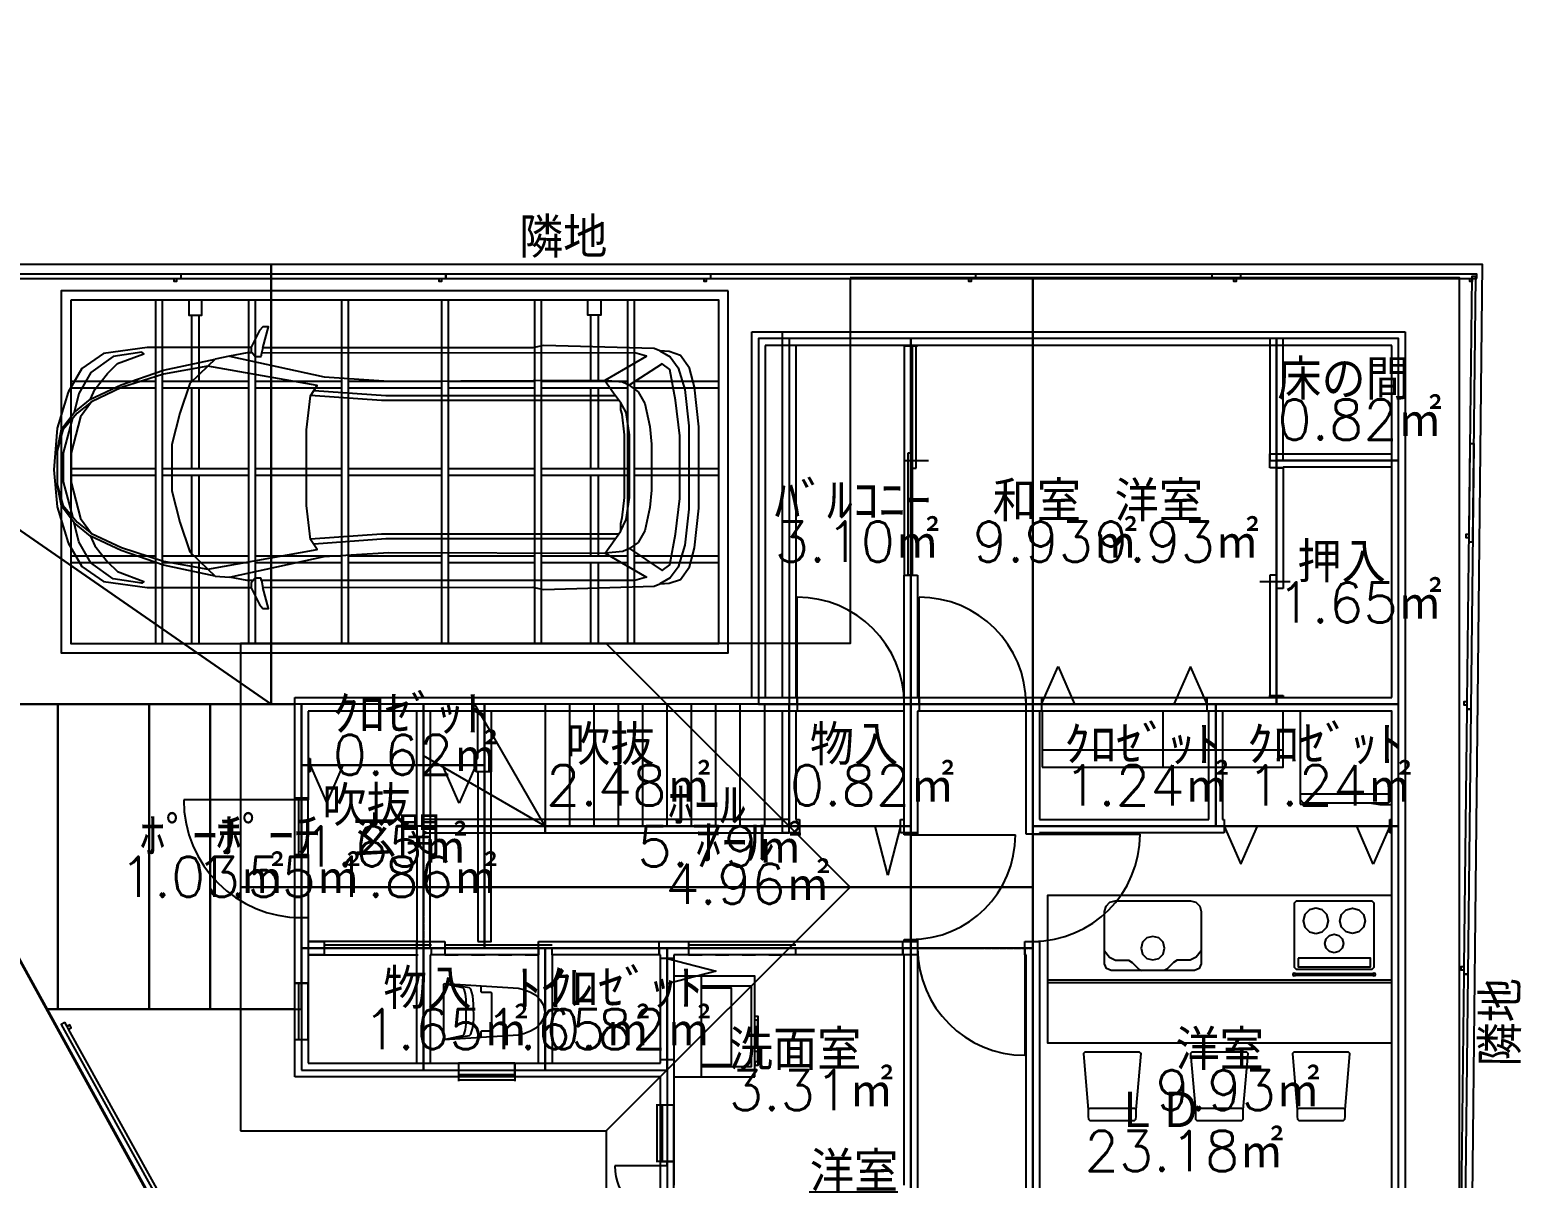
# Model space of a CAD drawing. Extents: x -16352 to 6143, y -13953 to 5945.
# Drawn here: x -6579 to 4556, y -2628 to 5945 of the extents above; entities that cross this region are included whole.
import ezdxf
from ezdxf.enums import TextEntityAlignment as Align

# ---------------------------------------------------------------- set-up
doc = ezdxf.new("R2010")
doc.units = 0
doc.linetypes.add('DASHED', pattern=[0.75, 0.5, -0.25])
for name, color, linetype in [('三斜1階', 7, 'CONTINUOUS'), ('壁1階', 7, 'CONTINUOUS'), ('壁2階', 7, 'CONTINUOUS'), ('壁編集1階', 7, 'CONTINUOUS'), ('壁編集2階', 7, 'CONTINUOUS'), ('屋根2階', 7, 'CONTINUOUS'), ('建具1階', 7, 'CONTINUOUS'), ('建具2階', 7, 'CONTINUOUS'), ('敷地1階', 7, 'CONTINUOUS'), ('設備-家具1階', 7, 'CONTINUOUS'), ('道路-隣地1階', 7, 'CONTINUOUS'), ('部屋名1階', 7, 'CONTINUOUS'), ('部屋名2階', 7, 'CONTINUOUS'), ('間取り1階', 7, 'CONTINUOUS'), ('間取り2階', 7, 'CONTINUOUS'), ('階段1階', 7, 'CONTINUOUS'), ('高低差1階', 7, 'CONTINUOUS')]:
    doc.layers.add(name, color=color, linetype=linetype)
doc.styles.get("Standard").update_dxf_attribs({"font": 'txt.shx', "bigfont": 'bigfont.shx'})

msp = doc.modelspace()

# ---------------------------------------------------------------- linework, layer by layer
at = {"layer": '壁1階', "color": 7, "linetype": 'CONTINUOUS'}
for p, q in [((-960, 3690), (3690, 3690)), ((-960, 960), (-960, 3690)), ((3690, 3690), (3690, -5510)), ((3590, 3590), (-860, 3590)), ((-860, 3590), (-860, 960)), ((3590, 2780), (3590, 3590)), ((2680, 2675), (2680, 2780)), ((2680, 2780), (3590, 2780)), ((2780, 2675), (2680, 2675)), ((2780, 2680), (2780, 2675)), ((3590, 2680), (2780, 2680)), ((3590, 960), (3590, 2680)), ((-5688, 910.5), (-4600, 910.5)), ((-5688, -1365.5), (-5688, 910.5)), ((-5233, 909.5), (-5687, 909.5)), ((-5687, 909.5), (-5687, -1364.5)), ((-5233, -1364.5), (-5233, 909.5)), ((-4600, 909.5), (-5232, 909.5)), ((-5232, 909.5), (-5232, -1364.5)), ((-4600, 960), (-960, 960)), ((-4600, 910.5), (-4600, 960)), ((-4600, 197.500031), (-4600, 909.5)), ((-860, 960), (-850, 960)), ((-850, 960), (-850, 860)), ((-50, 860), (-50, 960)), ((-50, 960), (2680, 960)), ((2680, 960), (2680, 975)), ((2680, 975), (2780, 975)), ((2780, 975), (2780, 960)), ((2780, 960), (3590, 960)), ((-3235, 860), (-4500, 860)), ((-4500, 860), (-4500, 505)), ((-3235, 505), (-3235, 860)), ((-850, 860), (-3135, 860)), ((-3135, 860), (-3135, 405)), ((-50, -65), (-50, 860)), ((50, 860), (50, -65)), ((3590, 860), (50, 860)), ((3590, -5410), (3590, 860)), ((-4500, 505), (-4485.5, 505)), ((-4485.5, 505), (-4485.5, 405)), ((-3249.5, 405), (-3249.5, 505)), ((-3249.5, 505), (-3235, 505)), ((-4485.5, 405), (-4500, 405)), ((-4500, 405), (-4500, 197.500031)), ((-3135, 405), (-3249.5, 405)), ((-4500, 197.500031), (-4600, 197.500031)), ((50, -65), (-50, -65)), ((-4600, -1172.5), (-4600, -682.5)), ((-4600, -682.5), (-4500, -682.5)), ((-4500, -682.5), (-4500, -1172.5)), ((-3690, -860), (-3480, -860)), ((-3690, -1770), (-3690, -860)), ((-3480, -860), (-3480, -960)), ((-1880, -960), (-1880, -860)), ((-1880, -860), (-1660, -860)), ((-1660, -860), (-1660, -960)), ((-60, -960), (-60, -860)), ((-60, -860), (-50, -860)), ((-50, -860), (-50, -845)), ((-50, -845), (50, -845)), ((50, -845), (50, -5410)), ((-3480, -960), (-3590, -960)), ((-3590, -960), (-3590, -1770)), ((-1870, -960), (-1880, -960)), ((-1870, -1770), (-1870, -960)), ((-1660, -960), (-1770, -960)), ((-1770, -960), (-1770, -2082.5)), ((-50, -960), (-60, -960)), ((-50, -2680), (-50, -960)), ((-4550.5, -1172.5), (-4600, -1172.5)), ((-4549.5, -1172.5), (-4550.5, -1172.5)), ((-4500, -1172.5), (-4549.5, -1172.5)), ((-4600, -1365.5), (-5688, -1365.5)), ((-5687, -1364.5), (-5233, -1364.5)), ((-5232, -1364.5), (-4600, -1364.5)), ((-4600, -1364.5), (-4600, -1365.5)), ((-4600, -1870), (-4600, -1592.5)), ((-4600, -1592.5), (-4500, -1592.5)), ((-4500, -1592.5), (-4500, -1770)), ((-4500, -1770), (-3690, -1770)), ((-3590, -1770), (-3377.5, -1770)), ((-3377.5, -1770), (-3377.5, -1870)), ((-2957.5, -1870), (-2957.5, -1770)), ((-2957.5, -1770), (-1870, -1770)), ((-3377.5, -1870), (-4600, -1870)), ((-1870, -1870), (-2957.5, -1870)), ((-1870, -2082.5), (-1870, -1870)), ((-1770, -2082.5), (-1870, -2082.5)), ((-1870, -3867.5), (-1870, -2502.5)), ((-1870, -2502.5), (-1770, -2502.5)), ((-1770, -2502.5), (-1770, -2680))]:
    msp.add_line(p, q, dxfattribs=at)
at = {"layer": '壁2階', "color": 7, "linetype": 'CONTINUOUS'}
for p, q in [((-1187.5, 3690), (3690, 3690)), ((-1187.5, 960), (-1187.5, 3690)), ((3690, 3690), (3690, -3690)), ((-50, 3590), (-1087.5, 3590)), ((-1087.5, 3590), (-1087.5, 960)), ((-50, 3585), (-50, 3590)), ((50, 3585), (-50, 3585)), ((3590, 3590), (50, 3590)), ((50, 3590), (50, 3585)), ((3590, 960), (3590, 3590)), ((-50, 960), (-50, 1875)), ((-50, 1875), (50, 1875)), ((50, 1875), (50, 960)), ((-4600, 960), (-1187.5, 960)), ((-4600, 210), (-4600, 960)), ((-1087.5, 960), (-50, 960)), ((50, 960), (60, 960)), ((60, 960), (60, 860)), ((860, 860), (860, 960)), ((860, 960), (974.5, 960)), ((974.5, 960), (974.5, 860)), ((2210.5, 860), (2210.5, 960)), ((2210.5, 960), (3590, 960)), ((-3690, 860), (-4500, 860)), ((-4500, 860), (-4500, 210)), ((-3690, 0), (-3690, 860)), ((-3590, 860), (-3590, 0)), ((-960, 860), (-3590, 860)), ((-960, -50), (-960, 860)), ((-860, 860), (-860, 50)), ((-50, 860), (-860, 860)), ((-50, 50), (-50, 860)), ((60, 860), (50, 860)), ((50, 860), (50, -50)), ((860, -60), (860, 860)), ((974.5, 860), (960, 860)), ((960, 860), (960, 50)), ((2225, 860), (2210.5, 860)), ((2225, 50), (2225, 860)), ((3590, 860), (2325, 860)), ((2325, 860), (2325, 50)), ((3590, 50), (3590, 860)), ((-4500, 210), (-4600, 210)), ((-3590, 0), (-3690, 0)), ((-860, 50), (-832.5, 50)), ((-832.5, 50), (-832.5, -50)), ((-77.5, -50), (-77.5, 50)), ((-77.5, 50), (-50, 50)), ((960, 50), (2225, 50)), ((2325, 50), (2339.5, 50)), ((2339.5, 50), (2339.5, -50)), ((3575.5, -50), (3575.5, 50)), ((3575.5, 50), (3590, 50)), ((-832.5, -50), (-960, -50)), ((50, -50), (-77.5, -50)), ((960, -60), (860, -60)), ((2339.5, -50), (960, -50)), ((960, -50), (960, -60)), ((3590, -50), (3575.5, -50)), ((3590, -3590), (3590, -50)), ((-4600, -1870), (-4600, -210)), ((-4600, -210), (-4500, -210)), ((-4500, -210), (-4500, -860)), ((-4500, -860), (-4380, -860)), ((-4380, -860), (-4380, -960)), ((-2780, -960), (-2780, -860)), ((-2780, -860), (50, -860)), ((50, -860), (50, -960)), ((850, -960), (850, -860)), ((850, -860), (860, -860)), ((860, -860), (960, -860)), ((960, -860), (960, -3590)), ((-4380, -960), (-4500, -960)), ((-4500, -960), (-4500, -1770)), ((-2780, -1770), (-2780, -960)), ((-1870, -960), (-2680, -960)), ((-2680, -960), (-2680, -1770)), ((-1870, -987.5), (-1870, -960)), ((-1770, -987.5), (-1870, -987.5)), ((50, -960), (-1770, -960)), ((-1770, -960), (-1770, -987.5)), ((860, -960), (850, -960)), ((860, -4500), (860, -960)), ((-4500, -1770), (-2780, -1770)), ((-2680, -1770), (-1870, -1770)), ((-1870, -1770), (-1870, -1742.5)), ((-1870, -1742.5), (-1770, -1742.5)), ((-1770, -1742.5), (-1770, -2502.5)), ((-1870, -1870), (-4600, -1870)), ((-1870, -2502.5), (-1870, -1870)), ((-1770, -2502.5), (-1870, -2502.5))]:
    msp.add_line(p, q, dxfattribs=at)
at = {"layer": '壁編集1階', "color": 5, "linetype": 'CONTINUOUS'}
for points in [[(2680, 2730), (2780, 2730), (2780, 3640), (2680, 3640)], [(-3235, -860), (-3135, -860), (-3135, 405), (-3235, 405)], [(-4500, -860), (-4500, -960), (-3690, -960), (-3690, -860)]]:
    msp.add_lwpolyline(points, close=True, dxfattribs=at)
at = {"layer": '壁編集2階', "color": 5, "linetype": 'CONTINUOUS'}
for points in [[(-3690, -910), (-3590, -910), (-3590, 0), (-3690, 0)], [(-2730, -50), (-2730, 50), (-3640, 50), (-3640, -50)], [(-910, -50), (-910, 50), (-2730, 50), (-2730, -50)]]:
    msp.add_lwpolyline(points, close=True, dxfattribs=at)
at = {"layer": '屋根2階', "color": 5, "linetype": 'CONTINUOUS'}
for points in [[(-455, 4095), (-455, 1365), (-2275, 1365), (-455, -455), (910, -455), (910, 4095)], [(4095, -5005), (4095, 4095), (910, 4095), (910, -5005)], [(-2275, 1365), (-5005, 1365), (-5005, -455), (-455, -455)], [(-5005, -2275), (-2275, -2275), (-455, -455), (-5005, -455)], [(-2275, -2275), (-2275, -5005), (910, -5005), (910, -4095), (910, -455), (-455, -455)]]:
    msp.add_lwpolyline(points, close=True, dxfattribs=at)
at = {"layer": '建具1階', "color": 7, "linetype": 'CONTINUOUS'}
for p, q in [((2730, 975), (2730, 2675)), ((2730, 2675), (2780, 2675)), ((2730, 2675), (2730, 975)), ((2780, 2675), (2780, 1775.02)), ((2830, 1825), (2605, 1825)), ((2730, 1874.98), (2680, 1874.98)), ((2680, 1874.98), (2680, 975)), ((-850, 910), (-850, 1710)), ((2780, 1775.02), (2730, 1775.02)), ((-850, 910), (-50, 910)), ((2680, 975), (2730, 975)), ((-4485.5, 455), (-3249.5, 455)), ((-4485.5, 455), (-4361.9, 171.8324)), ((-4361.9, 171.8324), (-4238.3, 455)), ((-3496.7, 455), (-4238.3, 455)), ((-3373.1, 171.8324), (-3496.7, 455)), ((-3249.5, 455), (-3373.1, 171.8324)), ((-4550, 197.500031), (-5430.000031, 197.500031)), ((-4550, 197.500031), (-4550, -682.5)), ((0, -65), (0, -845)), ((0, -65), (780, -65)), ((-3480, -885), (-2680, -885)), ((-1660, -885), (-860, -885)), ((-1880, -910), (-3480, -910)), ((-3480, -960), (-3380, -960)), ((-3280, -960), (-3180, -960)), ((-3080, -960), (-2980, -960)), ((-2880, -960), (-2780, -960)), ((-2680, -910), (-1880, -910)), ((-2680, -960), (-2680, -910)), ((-1880, -960), (-2680, -960)), ((-1880, -910), (-1880, -960)), ((-60, -910), (-1660, -910)), ((-1660, -960), (-1560, -960)), ((-1460, -960), (-1360, -960)), ((-1260, -960), (-1160, -960)), ((-1060, -960), (-960, -960)), ((-860, -910), (-60, -910)), ((-860, -960), (-860, -910)), ((-60, -960), (-860, -960)), ((-60, -910), (-60, -960)), ((-4600, -1592.5), (-4600, -1172.5)), ((-4600, -1172.5), (-4500, -1172.5)), ((-4570, -1592.5), (-4570, -1172.5)), ((-4550, -1172.5), (-4550, -1592.5)), ((-4500, -1592.5), (-4500, -1172.5)), ((-4600, -1592.5), (-4500, -1592.5)), ((-2957.5, -1770), (-3377.5, -1770)), ((-3377.5, -1770), (-3377.5, -1903)), ((-2957.5, -1770), (-2957.5, -1903)), ((-3377.5, -1820), (-2957.5, -1820)), ((-2957.5, -1855), (-3377.5, -1855)), ((-2957.5, -1895), (-3377.5, -1895)), ((-1770, -2082.5), (-1903, -2082.5)), ((-1895, -2502.5), (-1895, -2082.5)), ((-1855, -2502.5), (-1855, -2082.5)), ((-1820, -2082.5), (-1820, -2502.5)), ((-1770, -2502.5), (-1770, -2082.5)), ((-1770, -2502.5), (-1903, -2502.5))]:
    msp.add_line(p, q, dxfattribs=at)
at = {"layer": '建具1階'}
for centre, radius, start, end in [((-850, 910), 800, 0, 90), ((-4550, 197.500031), 880.000031, 180, -90), ((0, -65), 780, -90, 0)]:
    msp.add_arc(centre, radius, start, end, dxfattribs=at)
at = {"layer": '建具2階', "color": 7, "linetype": 'CONTINUOUS'}
for p, q in [((-50, 3585), (-50, 1875)), ((0, 1875), (0, 3585)), ((40, 3585), (10, 3585)), ((10, 3585), (10, 1875)), ((40, 2673.057), (40, 3585)), ((-20, 1875), (-20, 2786.943)), ((-20, 2786.943), (10, 2786.943)), ((-40, 2730), (130, 2730)), ((10, 2673.057), (40, 2673.057)), ((10, 1875), (-20, 1875)), ((60, 910), (60, 1710)), ((974.5, 910), (1098.1, 1193.1676)), ((1098.1, 1193.1676), (1221.7, 910)), ((2086.9, 1193.1676), (1963.3, 910)), ((2210.5, 910), (2086.9, 1193.1676)), ((60, 910), (860, 910)), ((2210.5, 910), (974.5, 910)), ((1221.7, 910), (1963.3, 910)), ((-4600, -210), (-4600, 210)), ((-4600, 210), (-4500, 210)), ((-4570, -210), (-4570, 210)), ((-4550, 210), (-4550, -210)), ((-4500, -210), (-4500, 210)), ((-77.5, 0), (-832.5, 0)), ((-832.5, 0), (-266.25, 0)), ((-171.875, -365.4955), (-266.25, 0)), ((-77.5, 0), (-171.875, -365.4955)), ((2339.5, 0), (3575.5, 0)), ((2339.5, 0), (2463.1, -283.1676)), ((2463.1, -283.1676), (2586.7, 0)), ((3328.3, 0), (2586.7, 0)), ((3451.9, -283.1676), (3328.3, 0)), ((3575.5, 0), (3451.9, -283.1676)), ((910, -60), (910, -860)), ((910, -60), (1710, -60)), ((-4600, -210), (-4500, -210)), ((-4380, -885), (-3580, -885)), ((-2780, -910), (-4380, -910)), ((-4380, -960), (-4280, -960)), ((-4180, -960), (-4080, -960)), ((-3980, -960), (-3880, -960)), ((-3780, -960), (-3680, -960)), ((-3580, -910), (-2780, -910)), ((-3580, -960), (-3580, -910)), ((-2780, -960), (-3580, -960)), ((-2780, -910), (-2780, -960)), ((-1820, -987.5), (-1820, -1742.5)), ((-1820, -987.5), (-1454.5045, -1081.875)), ((850, -910), (50, -910)), ((850, -910), (850, -1710)), ((-1454.5045, -1081.875), (-1820, -1176.25)), ((-1820, -1742.5), (-1820, -1176.25)), ((-1820, -2536.5), (-2211, -2536.5)), ((-1820, -2536.5), (-1820, -2502.5)), ((-1820, -2502.5), (-1820, -2927.5)), ((-1770, -2927.5), (-1770, -2502.5))]:
    msp.add_line(p, q, dxfattribs=at)
at = {"layer": '建具2階'}
for centre, radius, start, end in [((60, 910), 800, 0, 90), ((910, -60), 800, -90, 0), ((850, -910), 800, 180, -90), ((-1820, -2536.5), 391, 180, -90)]:
    msp.add_arc(centre, radius, start, end, dxfattribs=at)
at = {"layer": '敷地1階', "color": 7, "linetype": 'CONTINUOUS'}
msp.add_lwpolyline([(-4322.5, -5232.5), (-301.429683, -6993.468326), (4145.134966, -7176.20386), (4266.958655, 4194.007116), (-9519.422153, 4194.007116)], close=True, dxfattribs=at)
at = {"layer": '設備-家具1階', "color": 7, "linetype": 'CONTINUOUS'}
for p, q in [((-5503.57959, 4090), (-5481.57959, 4090)), ((-3525.65918, 4090), (-3503.65918, 4090)), ((-1547.73877, 4090), (-1525.73877, 4090)), ((430.181641, 4090), (452.181641, 4090)), ((2408.102051, 4090), (2430.102051, 4090)), ((4171.022461, 4090), (4193.022461, 4090)), ((-5641.196045, 3926.226807), (-5641.196045, 1365.226807)), ((-5591.196045, 3926.226807), (-5591.196045, 1365.226807)), ((-4946.196045, 3926.226807), (-4946.196045, 1365.226807)), ((-4896.196045, 3926.226807), (-4896.196045, 1365.226807)), ((-4251.196045, 3926.226807), (-4251.196045, 1365.226807)), ((-4201.196045, 3926.226807), (-4201.196045, 1365.226807)), ((-3506.196045, 3926.226807), (-3506.196045, 1365.226807)), ((-3456.196045, 3926.226807), (-3456.196045, 1365.226807)), ((-2811.196045, 3926.226807), (-2811.196045, 1365.226807)), ((-2761.196045, 3926.226807), (-2761.196045, 1365.226807)), ((-2116.196045, 3926.226807), (-2116.196045, 1365.226807)), ((-2066.196045, 3926.226807), (-2066.196045, 1365.226807)), ((-5371.696045, 3816.226807), (-5371.696045, 3323.476807)), ((-5315.696045, 3816.226807), (-5315.696045, 3323.476807)), ((-2391.696045, 3816.226807), (-2391.696045, 3323.476807)), ((-2335.696045, 3816.226807), (-2335.696045, 3323.476807)), ((-4839.833069, 3572.525998), (-4847.78821, 3532.811493)), ((-5086.819554, 3508.244218), (-5194.494965, 3487.779259)), ((-6273.696045, 3323.476807), (-5641.196045, 3323.476807)), ((-6273.696045, 3273.476807), (-5641.196045, 3273.476807)), ((-5591.196045, 3323.476807), (-4946.196045, 3323.476807)), ((-5591.196045, 3273.476807), (-4946.196045, 3273.476807)), ((-5371.696045, 3273.476807), (-5371.696045, 2670.726807)), ((-5315.696045, 3273.476807), (-5315.696045, 2670.726807)), ((-4896.196045, 3323.476807), (-4251.196045, 3323.476807)), ((-4896.196045, 3273.476807), (-4251.196045, 3273.476807)), ((-4201.196045, 3323.476807), (-3506.196045, 3323.476807)), ((-4201.196045, 3273.476807), (-3506.196045, 3273.476807)), ((-3456.196045, 3323.476807), (-2811.196045, 3323.476807)), ((-3456.196045, 3273.476807), (-2811.196045, 3273.476807)), ((-2761.196045, 3323.476807), (-2116.196045, 3323.476807)), ((-2761.196045, 3273.476807), (-2116.196045, 3273.476807)), ((-2391.696045, 3273.476807), (-2391.696045, 2670.726807)), ((-2335.696045, 3273.476807), (-2335.696045, 2670.726807)), ((-2066.196045, 3323.476807), (-1433.696045, 3323.476807)), ((-2066.196045, 3273.476807), (-1433.696045, 3273.476807)), ((-6273.696045, 2670.726807), (-5641.196045, 2670.726807)), ((-6273.696045, 2620.726807), (-5641.196045, 2620.726807)), ((-5591.196045, 2670.726807), (-4946.196045, 2670.726807)), ((-5591.196045, 2620.726807), (-4946.196045, 2620.726807)), ((-5371.696045, 2620.726807), (-5371.696045, 2017.976807)), ((-5315.696045, 2620.726807), (-5315.696045, 2017.976807)), ((-4896.196045, 2670.726807), (-4251.196045, 2670.726807)), ((-4896.196045, 2620.726807), (-4251.196045, 2620.726807)), ((-4201.196045, 2670.726807), (-3506.196045, 2670.726807)), ((-4201.196045, 2620.726807), (-3506.196045, 2620.726807)), ((-3456.196045, 2670.726807), (-2811.196045, 2670.726807)), ((-3456.196045, 2620.726807), (-2811.196045, 2620.726807)), ((-2761.196045, 2670.726807), (-2116.196045, 2670.726807)), ((-2761.196045, 2620.726807), (-2116.196045, 2620.726807)), ((-2391.696045, 2620.726807), (-2391.696045, 2017.976807)), ((-2335.696045, 2620.726807), (-2335.696045, 2017.976807)), ((-2066.196045, 2670.726807), (-1433.696045, 2670.726807)), ((-2066.196045, 2620.726807), (-1433.696045, 2620.726807)), ((4164.556871, 2177.709481), (4164.307296, 2155.710897)), ((-6273.696045, 2017.976807), (-5641.196045, 2017.976807)), ((-5591.196045, 2017.976807), (-4946.196045, 2017.976807)), ((-4896.196045, 2017.976807), (-4251.196045, 2017.976807)), ((-4201.196045, 2017.976807), (-3506.196045, 2017.976807)), ((-3456.196045, 2017.976807), (-2811.196045, 2017.976807)), ((-2761.196045, 2017.976807), (-2116.196045, 2017.976807)), ((-2066.196045, 2017.976807), (-1433.696045, 2017.976807)), ((-6273.696045, 1967.976807), (-5641.196045, 1967.976807)), ((-5591.196045, 1967.976807), (-4946.196045, 1967.976807)), ((-5371.696045, 1967.976807), (-5371.696045, 1365.226807)), ((-5315.696045, 1967.976807), (-5315.696045, 1365.226807)), ((-4896.196045, 1967.976807), (-4251.196045, 1967.976807)), ((-4201.196045, 1967.976807), (-3506.196045, 1967.976807)), ((-3456.196045, 1967.976807), (-2811.196045, 1967.976807)), ((-2761.196045, 1967.976807), (-2116.196045, 1967.976807)), ((-2391.696045, 1967.976807), (-2391.696045, 1365.226807)), ((-2335.696045, 1967.976807), (-2335.696045, 1365.226807)), ((-2066.196045, 1967.976807), (-1433.696045, 1967.976807)), ((-5194.494965, 1866.347224), (-5086.819554, 1858.624754)), ((-4849.97593, 1833.910082), (-4839.833069, 1783.273807)), ((4150.383043, 928.365975), (4150.133468, 906.367391)), ((1880.000031, 860.000015), (1880.000031, 440.000015)), ((980.000031, 570.000015), (2780.000031, 570.000015)), ((2905.00002, 242.66347), (3589.99998, 242.66347)), ((2868.421068, -1100.428932), (3451.578932, -1100.428932)), ((4128.09398, -1050.94213), (4127.844406, -1072.940715)), ((-1564.999976, -1870), (-1564.999976, -1120)), ((1020, -1147.5), (3590, -1147.5)), ((1020, -1167.5), (3590, -1167.5)), ((3451.578932, -1114.571068), (2868.421068, -1114.571068)), ((-1164.999928, -1445), (-1164.999928, -1420)), ((-6288.805162, -1514.775759), (-6300.120244, -1494.36281)), ((-1164.999928, -1680), (-1164.999928, -1655))]:
    msp.add_line(p, q, dxfattribs=at)
for points in [[(-5449.82959, 4090), (-5449.82959, 4122), (-7429.32959, 4122), (-7429.32959, 4090), (-5503.57959, 4090), (-5503.57959, 4068), (-5481.57959, 4068), (-5481.57959, 4090)], [(-3471.90918, 4090), (-3471.90918, 4122), (-5451.40918, 4122), (-5451.40918, 4090), (-3525.65918, 4090), (-3525.65918, 4068), (-3503.65918, 4068), (-3503.65918, 4090)], [(-1493.98877, 4090), (-1493.98877, 4122), (-3473.48877, 4122), (-3473.48877, 4090), (-1547.73877, 4090), (-1547.73877, 4068), (-1525.73877, 4068), (-1525.73877, 4090)], [(483.931641, 4090), (483.931641, 4122), (-1495.568359, 4122), (-1495.568359, 4090), (430.181641, 4090), (430.181641, 4068), (452.181641, 4068), (452.181641, 4090)], [(2461.852051, 4090), (2461.852051, 4122), (482.352051, 4122), (482.352051, 4090), (2408.102051, 4090), (2408.102051, 4068), (2430.102051, 4068), (2430.102051, 4090)], [(4224.772461, 4090), (4224.772461, 4122), (2245.272461, 4122), (2245.272461, 4090), (4171.022461, 4090), (4171.022461, 4068), (4193.022461, 4068), (4193.022461, 4090)], [(4163.947115, 2123.96294), (4195.945056, 2123.599922), (4218.401079, 4102.972545), (4186.403138, 4103.335562), (4164.556871, 2177.709481), (4142.558286, 2177.959055), (4142.308712, 2155.960471), (4164.307296, 2155.710897)], [(-1363.696045, 3996.226807), (-6343.696045, 3996.226807), (-6343.696045, 1295.226807), (-1363.696045, 1295.226807)], [(-1584.010002, 2374.192023), (-1584.010002, 2982.444443), (-1616.410294, 3278.892717), (-1654.118046, 3420.706727), (-1719.478151, 3514.83107), (-1806.500946, 3542.8059), (-1874.374901, 3547.825865), (-1917.110354, 3565.395742), (-2744.167063, 3589.240576), (-2823.772319, 3572.507359), (-4839.833069, 3572.525998), (-4795.840691, 3729.399902), (-4839.833069, 3729.399902), (-4863.714646, 3700.535104), (-4925.303975, 3576.290971), (-4925.303975, 3573.783054), (-5701.416837, 3573.815658), (-6028.21736, 3529.890965), (-6191.617622, 3416.941754), (-6292.171629, 3241.24298), (-6373.87176, 2971.419864), (-6399.010262, 2661.314674), (-6373.87176, 2385.216602), (-6292.171629, 2115.393485), (-6191.617622, 1939.694712), (-6028.21736, 1826.7455), (-5701.416837, 1782.820807), (-4925.303975, 1783.228869), (-4925.303975, 1779.508833), (-4863.714646, 1655.264701), (-4839.833069, 1626.399902), (-4795.840691, 1626.399902), (-4839.833069, 1783.273807), (-2823.772319, 1784.129106), (-2744.167063, 1767.39589), (-1917.110354, 1791.240723), (-1874.374901, 1808.810601), (-1806.500946, 1813.830566), (-1719.478151, 1841.805395), (-1654.118046, 1935.929738), (-1616.410294, 2077.743748)], [(-2060.795217, 3532.958889), (-4847.78821, 3532.811493), (-4853.659245, 3503.501479), (-4896.394698, 3503.501479), (-4918.974196, 3532.907685), (-4956.867589, 3532.958889), (-5086.819554, 3508.244218), (-4381.366028, 3353.777519), (-3898.687299, 3322.884179), (-2283.570015, 3329.062847), (-1974.160574, 3508.244218)], [(-1856.584986, 3452.636206), (-2104.112539, 3291.99084), (-2036.042462, 3242.561496), (-1986.536951, 3156.060145), (-1949.407819, 2983.057443), (-1937.031441, 2853.305416), (-1937.031441, 2508.351015), (-1949.407819, 2378.598988), (-1986.536951, 2205.596286), (-2036.042462, 2119.094934), (-2102.279916, 2073.846299), (-1856.584986, 1909.020224), (-1800.891287, 1952.2709), (-1757.573965, 2180.881614), (-1726.633021, 2446.564335), (-1726.633021, 2915.092095), (-1757.573965, 3180.774817), (-1800.891287, 3409.385531)], [(-5249.917927, 3435.778082), (-5383.989937, 3306.095654), (-5459.405442, 3084.380535), (-5518.061946, 2850.115504), (-5518.061946, 2504.010979), (-5459.405442, 2269.745948), (-5383.989937, 2048.030829), (-5249.917927, 1918.348401), (-4432.916619, 2064.764045), (-4483.193622, 2140.06352), (-4512.521874, 2395.245072), (-4512.521874, 2958.881411), (-4483.193622, 3214.062963), (-4432.916619, 3289.362438)], [(-2169.737094, 3107.943567), (-2159.681693, 3075.313795), (-2142.084742, 2922.204863), (-2142.084742, 2455.29867), (-2159.681693, 2302.189739), (-2169.200112, 2257.082332), (-2167.904471, 2200.163975), (-2127.001641, 2289.639827), (-2101.863139, 2455.29867), (-2101.863139, 2922.204863), (-2127.001641, 3087.863707), (-2169.737094, 3165.673164)], [(4149.773287, 874.619434), (4181.771228, 874.256417), (4204.22725, 2853.629039), (4172.22931, 2853.992056), (4150.383043, 928.365975), (4128.384458, 928.61555), (4128.134884, 906.616965), (4150.133468, 906.367391)], [(-2060.795217, 1833.910082), (-4849.97593, 1833.910082), (-4853.659245, 1852.298325), (-4896.394698, 1852.298325), (-4910.514075, 1833.910082), (-4956.867589, 1833.910082), (-5086.819554, 1858.624754), (-4381.366028, 2013.091453), (-3898.687299, 2043.984793), (-2283.570015, 2037.806125), (-1974.160574, 1858.624754)], [(980.000031, 440.000015), (2780.000031, 440.000015), (2780.000031, 860.000015), (980.000031, 860.000015)], [(2905.00002, 164.362814), (2991.038663, 164.362814), (3061.634472, 174.316287), (3423.437993, 174.316287), (3501.755218, 161.04499), (3589.99998, 161.04499), (3589.99998, 859.999993), (2905.00002, 859.999993)], [(4127.484225, -1104.688672), (4159.482165, -1105.051689), (4181.938188, 874.320933), (4149.940247, 874.68395), (4128.09398, -1050.94213), (4106.095396, -1050.692556), (4105.845821, -1072.69114), (4127.844406, -1072.940715)], [(3590, -1617.5), (3590, -517.5), (1020, -517.5), (1020, -1617.5)], [(4105.195162, -3083.996777), (4137.193103, -3084.359794), (4159.649125, -1104.987172), (4127.651185, -1104.624155), (4105.804918, -3030.250236), (4083.806333, -3030.000661), (4083.556759, -3051.999246), (4105.555343, -3052.24882)], [(-2929.999997, -1557.499997), (-2889.999997, -1547.499998), (-2839.999997, -1527.499999), (-2794.999997, -1502.500001), (-2764.999997, -1472.500002), (-2739.999997, -1432.500005), (-2729.999997, -1387.500007), (-2739.999997, -1337.50001), (-2764.999997, -1297.500013), (-2794.999997, -1267.500015), (-2839.999997, -1242.500016), (-2889.999997, -1222.500017), (-2929.999997, -1212.500018), (-3484.999997, -1177.50002), (-3489.999997, -1182.50002), (-3489.999997, -1587.499996), (-3484.999997, -1592.499995)], [(-1164.999928, -1870), (-1164.999928, -1680), (-1144.999925, -1680), (-1144.999925, -1760), (-1164.999928, -1760), (-1164.999928, -1785), (-1139.999925, -1785), (-1139.999925, -1655), (-1164.999928, -1655), (-1164.999928, -1445), (-1144.999925, -1445), (-1144.999925, -1525), (-1164.999928, -1525), (-1164.999928, -1550), (-1139.999925, -1550), (-1139.999925, -1420), (-1164.999928, -1420), (-1164.999928, -1120), (-1770, -1120), (-1770, -1870)], [(-6316.449965, -1464.903214), (-6344.437796, -1480.417122), (-5326.337567, -3317.118554), (-5298.349736, -3301.604646), (-6288.805162, -1514.775759), (-6269.563529, -1504.109947), (-6280.878611, -1483.696999), (-6300.120244, -1494.36281)], [(1669.715256, -2197.499969), (1679.732834, -2187.437288), (1681.018555, -2166.264408), (1681.018555, -2118.204264), (1717.5, -1697.562727), (1707.482422, -1687.500031), (1297.517578, -1687.500031), (1287.5, -1697.562727), (1323.981445, -2118.204279), (1323.981445, -2166.264408), (1325.267166, -2187.437288), (1335.284744, -2197.499969)], [(2469.715256, -2197.499969), (2479.732834, -2187.437288), (2481.018555, -2166.264408), (2481.018555, -2118.204264), (2517.5, -1697.562727), (2507.482422, -1687.500031), (2097.517578, -1687.500031), (2087.5, -1697.562727), (2123.981445, -2118.204279), (2123.981445, -2166.264408), (2125.267166, -2187.437288), (2135.284744, -2197.499969)], [(3229.715256, -2197.499969), (3239.732834, -2187.437288), (3241.018555, -2166.264408), (3241.018555, -2118.204264), (3277.5, -1697.562727), (3267.482422, -1687.500031), (2857.517578, -1687.500031), (2847.5, -1697.562727), (2883.981445, -2118.204279), (2883.981445, -2166.264408), (2885.267166, -2187.437288), (2895.284744, -2197.499969)]]:
    msp.add_lwpolyline(points, close=True, dxfattribs=at)
for points in [[(-6273.696045, 3926.226807), (-6273.696045, 1365.226807), (-1433.696045, 1365.226807), (-1433.696045, 3926.226807), (-6273.696045, 3926.226807)], [(-5391.696045, 3926.226807), (-5391.696045, 3816.226807), (-5295.696045, 3816.226807), (-5295.696045, 3926.226807)], [(-2315.696045, 3926.226807), (-2315.696045, 3816.226807), (-2411.696045, 3816.226807), (-2411.696045, 3926.226807)], [(-4925.303975, 3576.290971), (-4925.303975, 3541.151217), (-4918.974196, 3532.907685)], [(-6373.4907, 2802.554042), (-6343.324498, 2963.192921), (-6247.798191, 3088.692045), (-6124.619532, 3189.091344), (-5895.859166, 3294.510608), (-5581.627893, 3404.949837), (-5194.494965, 3487.779259), (-5249.917927, 3435.778082), (-5581.627893, 3374.830047), (-5893.345316, 3274.430748), (-6117.077982, 3169.011484), (-6225.173539, 3083.67208), (-6333.269097, 2958.172956), (-6373.4907, 2802.554042), (-6373.4907, 2551.572441), (-6333.269097, 2395.953527), (-6225.173539, 2270.454403), (-6117.077982, 2185.114999), (-5893.345316, 2079.695735), (-5581.627893, 1979.296436), (-5249.917927, 1918.348401), (-5194.494965, 1866.347224), (-5581.627893, 1949.176646), (-5895.859166, 2059.615875), (-6124.619532, 2165.035139), (-6247.798191, 2265.434438), (-6343.324498, 2390.933562), (-6373.4907, 2551.572441)], [(-6124.619532, 3189.091344), (-6092.951242, 3260.192392), (-5999.938786, 3380.671551), (-5924.52328, 3453.461042), (-5728.442966, 3526.250534), (-5742.269142, 3540.055438), (-5957.203332, 3506.170674), (-6123.117444, 3388.201498), (-6213.616051, 3230.072602), (-6247.798191, 3088.692045)], [(-1874.374901, 3547.825865), (-1798.912425, 3503.096895), (-1738.58002, 3422.777455), (-1688.303017, 3259.628594), (-1658.136815, 2988.550487), (-1658.136815, 2368.085979), (-1688.303017, 2097.007871), (-1738.58002, 1933.85901), (-1798.912425, 1853.539571), (-1874.374901, 1808.810601)], [(-2203.632965, 3212.178481), (-3920.592638, 3212.178481), (-4455.623752, 3251.50154)], [(-2104.112539, 3291.99084), (-2153.425504, 3314.226111), (-2285.402639, 3328.031014), (-2219.93617, 3235.771717), (-2169.737094, 3165.673164)], [(-6117.077982, 3169.011484), (-6200.179353, 3056.403042), (-6270.567158, 2787.834917), (-6270.567158, 2566.291566), (-6200.179353, 2297.723441), (-6117.077982, 2185.114999)], [(-2181.008314, 3178.293717), (-3954.110641, 3178.712048), (-4482.019179, 3216.361785)], [(-6259.319419, 3045.896153), (-6329.707224, 2787.367958), (-6329.707224, 2571.77849), (-6259.319419, 2313.250295)], [(-6124.619532, 2165.035139), (-6092.951242, 2093.934091), (-5999.938786, 1973.454933), (-5924.52328, 1900.665441), (-5728.442966, 1827.875949), (-5742.269142, 1814.071045), (-5957.203332, 1847.955809), (-6123.117444, 1965.924985), (-6213.616051, 2124.053881), (-6247.798191, 2265.434438)], [(-2181.008314, 2180.01607), (-3954.110641, 2179.597739), (-4482.019179, 2141.948002)], [(-2203.632965, 2146.131306), (-3920.592638, 2146.131306), (-4455.623752, 2106.808247)], [(-2102.279916, 2073.846299), (-2151.592881, 2051.611028), (-2283.570015, 2037.806125), (-2167.904471, 2200.163975)], [(-4910.514075, 1833.910082), (-4925.303975, 1814.648588), (-4925.303975, 1783.228869)], [(2905.00002, 198.425811), (2928.555489, 174.8088), (3058.196747, 173.831594)], [(3423.437993, 174.316287), (3562.423492, 174.316287), (3589.99998, 194.002045)], [(2086.5, -557.5), (2126.5, -568.217968), (2155.782032, -597.5), (2166.5, -637.5), (2166.5, -1027.5), (2151.855339, -1062.855339), (2116.5, -1077.5), (1495.5, -1077.5), (1460.144661, -1062.855339), (1445.5, -1027.5), (1445.5, -637.5), (1456.217968, -597.5), (1485.5, -568.217968), (1525.5, -557.5), (2086.5, -557.5)], [(2864, -1055.5), (2864, -572.5), (2879, -557.5), (3441, -557.5), (3456, -572.5), (3456, -1055.5), (3441, -1070.5), (2879, -1070.5), (2864, -1055.5)], [(3022.69517, -800.97291), (3070.19517, -788.245324), (3104.967584, -753.47291), (3117.69517, -705.97291), (3104.967584, -658.47291), (3070.19517, -623.700497), (3022.69517, -610.97291), (2975.19517, -623.700497), (2940.422757, -658.47291), (2927.69517, -705.97291), (2940.422757, -753.47291), (2975.19517, -788.245324), (3022.69517, -800.97291)], [(3297.30483, -800.97291), (3249.80483, -788.245324), (3215.032416, -753.47291), (3202.30483, -705.97291), (3215.032416, -658.47291), (3249.80483, -623.700497), (3297.30483, -610.97291), (3344.80483, -623.700497), (3379.577243, -658.47291), (3392.30483, -705.97291), (3379.577243, -753.47291), (3344.80483, -788.245324), (3297.30483, -800.97291)], [(1806, -998.665437), (1850, -986.875673), (1882.210236, -954.665437), (1894, -910.665437), (1882.210236, -866.665437), (1850, -834.455202), (1806, -822.665437), (1762, -834.455202), (1729.789764, -866.665437), (1718, -910.665437), (1729.789764, -954.665437), (1762, -986.875673), (1806, -998.665437)], [(3160, -945.665797), (3125, -936.287576), (3099.378222, -910.665797), (3090, -875.665797), (3099.378222, -840.665797), (3125, -815.044019), (3160, -805.665797), (3195, -815.044019), (3220.621778, -840.665797), (3230, -875.665797), (3220.621778, -910.665797), (3195, -936.287576), (3160, -945.665797)], [(1445.5, -930.186379), (1481.83702, -976.908955), (1528.134401, -1001.119581), (1624.615027, -1001.119581), (1652.040263, -1016.457675), (1701.523441, -1065.940853), (1721.027307, -1077.5)], [(2166.5, -930.186379), (2130.16298, -976.908955), (2083.865599, -1001.119581), (1987.384973, -1001.119581), (1959.959737, -1016.457675), (1910.476559, -1065.940853), (1890.972693, -1077.5)], [(2890, -984.5), (2890, -1049.5), (3430, -1049.5), (3430, -984.5), (2890, -984.5)], [(2861.35, -1117.5), (2868.421068, -1114.571068), (2871.35, -1107.5), (2868.421068, -1100.428932), (2861.35, -1097.5), (2854.278932, -1100.428932), (2851.35, -1107.5), (2854.278932, -1114.571068), (2861.35, -1117.5)], [(3458.65, -1117.5), (3465.721068, -1114.571068), (3468.65, -1107.5), (3465.721068, -1100.428932), (3458.65, -1097.5), (3451.578932, -1100.428932), (3448.65, -1107.5), (3451.578932, -1114.571068), (3458.65, -1117.5)], [(-3484.999997, -1592.499995), (-3344.999997, -1562.499997), (-3334.999997, -1552.499998), (-3324.999997, -1517.5), (-3319.999997, -1477.500002), (-3319.999997, -1292.500013), (-3324.999997, -1252.500016), (-3334.999997, -1217.500018), (-3344.999997, -1207.500018), (-3484.999997, -1177.50002)], [(-3484.097342, -1592.079641), (-3294.999997, -1562.499997), (-3284.999997, -1552.499998), (-3269.999997, -1502.500001), (-3264.597342, -1442.07965), (-3264.999997, -1327.500011), (-3269.999997, -1267.500015), (-3284.999997, -1217.500018), (-3294.999997, -1207.500018), (-3484.097342, -1177.579666)], [(-3209.597342, -1574.579642), (-3209.999997, -1532.499999), (-3204.999997, -1527.499999), (-3134.999997, -1527.499999), (-3129.999997, -1522.499999), (-3129.999997, -1247.500016), (-3134.999997, -1242.500016), (-3204.999997, -1242.500016), (-3209.999997, -1237.500016), (-3209.597342, -1194.579665)], [(-1564.999976, -1795), (-1189.999931, -1795), (-1189.999931, -1195), (-1564.999976, -1195)], [(-1564.999976, -1780), (-1339.999949, -1780), (-1339.999949, -1210), (-1564.999976, -1210)], [(1681.018555, -2118.204264), (1671.392838, -2107.679774), (1333.607162, -2107.679774), (1323.981445, -2118.204279)], [(2481.018555, -2118.204264), (2471.392838, -2107.679774), (2133.607162, -2107.679774), (2123.981445, -2118.204279)], [(3241.018555, -2118.204264), (3231.392838, -2107.679774), (2893.607162, -2107.679774), (2883.981445, -2118.204279)]]:
    msp.add_lwpolyline(points, dxfattribs=at)
at = {"layer": '道路-隣地1階', "color": 7, "linetype": 'CONTINUOUS'}
msp.add_line((-4322.5, -5232.5), (-10485.019932, 5945.469628), dxfattribs=at)
at = {"layer": '間取り1階', "color": 7, "linetype": 'CONTINUOUS'}
for points in [[(-910, 910), (2730, 910), (2730, 3640), (-910, 3640)], [(2730, 2730), (3640, 2730), (3640, 3640), (2730, 3640)], [(2730, 910), (3640, 910), (3640, 2730), (2730, 2730)], [(-5687.5, -1365), (-5232.5, -1365), (-5232.5, 910), (-5687.5, 910)], [(-5232.5, -1365), (-4550, -1365), (-4550, 910), (-5232.5, 910)], [(-4550, 455), (-3185, 455), (-3185, 910), (-4550, 910)], [(-3185, -910), (0, -910), (0, 910), (-3185, 910)], [(0, -5460), (3640, -5460), (3640, 910), (0, 910)], [(-4550, -910), (-3185, -910), (-3185, 455), (-4550, 455)], [(-4550, -1820), (-3640, -1820), (-3640, -910), (-4550, -910)], [(-3640, -1820), (-1820, -1820), (-1820, -910), (-3640, -910)], [(-1820, -2730), (0, -2730), (0, -910), (-1820, -910)]]:
    msp.add_lwpolyline(points, close=True, dxfattribs=at)
at = {"layer": '間取り2階', "color": 7, "linetype": 'CONTINUOUS'}
for points in [[(-1137.5, 910), (0, 910), (0, 3640), (-1137.5, 3640)], [(0, 910), (3640, 910), (3640, 3640), (0, 3640)], [(-4550, -910), (-3640, -910), (-3640, 910), (-4550, 910)], [(-3640, 0), (-910, 0), (-910, 910), (-3640, 910)], [(-910, 0), (0, 0), (0, 910), (-910, 910)], [(910, 0), (2275, 0), (2275, 910), (910, 910)], [(2275, 0), (3640, 0), (3640, 910), (2275, 910)], [(910, -3640), (3640, -3640), (3640, 0), (910, 0)], [(-4550, -1820), (-2730, -1820), (-2730, -910), (-4550, -910)], [(-2730, -1820), (-1820, -1820), (-1820, -910), (-2730, -910)], [(-1820, -4550), (910, -4550), (910, -910), (-1820, -910)]]:
    msp.add_lwpolyline(points, close=True, dxfattribs=at)
at = {"layer": '間取り2階', "color": 7, "linetype": 'DASHED'}
msp.add_lwpolyline([(-3640, 0), (-3640, -910), (910, -910), (910, 910), (0, 910), (0, 0)], close=True, dxfattribs=at)
at = {"layer": '階段1階', "color": 7, "linetype": 'CONTINUOUS'}
for p, q in [((-910, 910), (-3640, 910)), ((-3640, 910), (-3640, 0)), ((-2730, 0), (-3255.3885, 910)), ((-2730, 910), (-2730, 0)), ((-2548, 0), (-2548, 910)), ((-2366, 0), (-2366, 910)), ((-2184, 0), (-2184, 910)), ((-2002, 0), (-2002, 910)), ((-1820, 0), (-1820, 910)), ((-1638, 0), (-1638, 910)), ((-1456, 0), (-1456, 910)), ((-1274, 0), (-1274, 910)), ((-1092, 0), (-1092, 910)), ((-910, 0), (-910, 910)), ((-2730, 0), (-3640, 525.3885)), ((-910, 0), (-3640, 0))]:
    msp.add_line(p, q, dxfattribs=at)
at = {"layer": '高低差1階', "color": 7, "linetype": 'CONTINUOUS'}
for points in [[(-9519.422153, 4194.007116), (-4777.5, 910), (-4777.5, 4194.007116)], [(-7708.918101, 910), (-4777.5, 910), (-9519.422153, 4194.007116)], [(-4322.5, -5232.5), (-301.429683, -6993.468326), (4145.134966, -7176.20386), (4266.958655, 4194.007116), (-4777.5, 4194.007116), (-4777.5, 910), (-5687.5, 910), (-5687.5, -1365), (-6450, -1365)], [(-6370, 910), (-7708.918101, 910), (-6450, -1365), (-6370, -1365)], [(-5687.5, 910), (-6370, 910), (-6370, -1365), (-5687.5, -1365)]]:
    msp.add_lwpolyline(points, close=True, dxfattribs=at)

# ---------------------------------------------------------------- texts
at = {"layer": '三斜1階', "color": 7}
msp.add_text('隣地', height=300, dxfattribs=at).set_placement((-2926.231749, 4544.007116), align=Align.TOP_LEFT)
msp.add_text('隣地', height=300, rotation=89.38614, dxfattribs=at).set_placement((4252.82984, -1791.616837), align=Align.TOP_LEFT)
at = {"layer": '部屋名1階', "color": 7}
for s, p in [('床の間', (2735, 3485)), ('0.82㎡', (2735, 3185)), ('和室', (610, 2575)), ('9.93㎡', (460, 2275)), ('押入', (2885, 2120)), ('1.65㎡', (2735, 1820)), ('ｸﾛｾﾞｯﾄ', (-4317.5, 982.5)), ('0.62㎡', (-4317.5, 682.5)), ('ﾎｰﾙ', (-1817.5, 300)), ('ﾎﾟｰﾁ', (-5760, 72.5)), ('ﾎﾟｰﾁ', (-5191.25, 72.5)), ('玄関', (-4167.5, 72.5)), ('5.79㎡', (-2042.5, 0)), ('1.03㎡', (-5910, -227.5)), ('1.55㎡', (-5341.25, -227.5)), ('1.86㎡', (-4317.5, -227.5)), ('ﾄｲﾚ', (-2955, -1065)), ('1.65㎡', (-3180, -1365)), ('洗面室', (-1360, -1520)), ('3.31㎡', (-1360, -1820)), ('ＬＤ', (1520, -1975)), ('23.18㎡', (1295, -2275))]:
    msp.add_text(s, height=300, dxfattribs=at).set_placement(p, align=Align.TOP_LEFT)
at = {"layer": '部屋名2階', "color": 7}
for s, p in [('ﾊﾞﾙｺﾆｰ', (-1018.75, 2575)), ('洋室', (1520, 2575)), ('3.10㎡', (-1018.75, 2275)), ('9.93㎡', (1370, 2275)), ('吹抜', (-2575, 755)), ('物入', (-755, 755)), ('ｸﾛｾﾞｯﾄ', (1142.5, 755)), ('ｸﾛｾﾞｯﾄ', (2507.5, 755)), ('2.48㎡', (-2725, 455)), ('0.82㎡', (-905, 455)), ('1.24㎡', (1142.5, 455)), ('1.24㎡', (2507.5, 455)), ('吹抜', (-4395, 300)), ('1.65㎡', (-4545, 0)), ('ﾎｰﾙ', (-1610, 20)), ('4.96㎡', (-1835, -280)), ('物入', (-3940, -1065)), ('ｸﾛｾﾞｯﾄ', (-2725, -1065)), ('1.65㎡', (-4090, -1365)), ('0.82㎡', (-2725, -1365)), ('洋室', (1975, -1520)), ('9.93㎡', (1825, -1820)), ('洋室', (-755, -2430))]:
    msp.add_text(s, height=300, dxfattribs=at).set_placement(p, align=Align.TOP_LEFT)

doc.saveas('drawing.dxf')
